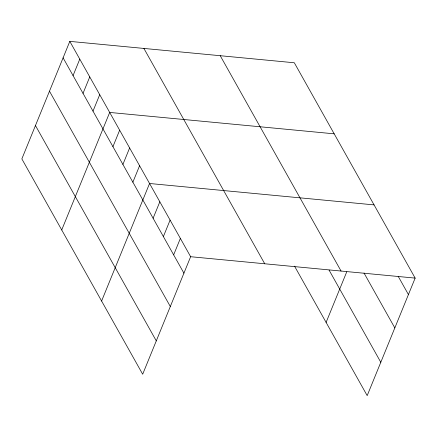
<?xml version="1.0" encoding="UTF-8"?>
<svg xmlns="http://www.w3.org/2000/svg" width="437" height="437" viewBox="0 0 437 437"><rect width="100%" height="100%" fill="white"/><g stroke="black" fill="none" stroke-linecap="round" stroke-linejoin="round"><path stroke-width="0.66" d="M69.811 41.373L21.85 158.893L142.68 374.23L190.641 256.71L69.811 41.373L294.32 62.77L415.15 278.107L367.189 395.627L294.538 266.155M73.061 75.601L79.78 59.137M83.03 93.365L89.749 76.901M92.999 111.129L99.718 94.671M61.726 229.955L109.687 112.435L334.19 133.831M112.937 146.663L119.651 130.199M122.906 164.427L129.62 147.963M132.87 182.191L139.589 165.727M101.603 301.017L149.558 183.496L374.067 204.893M153.114 218.26L159.833 201.796M163.383 236.564L170.102 220.101M173.653 254.864L180.372 238.405M326.106 322.413L346.727 271.885M190.641 256.71L415.15 278.107M398.162 276.266L408.431 294.571M364.01 273.005L394.824 327.919M220.232 55.712L341.062 271.044M329.083 270.115L380.802 362.278M143.899 48.436L264.729 263.768M63.092 57.837L183.922 273.169M49.479 91.186L170.315 306.517M35.457 125.545L156.293 340.882"/></g></svg>
